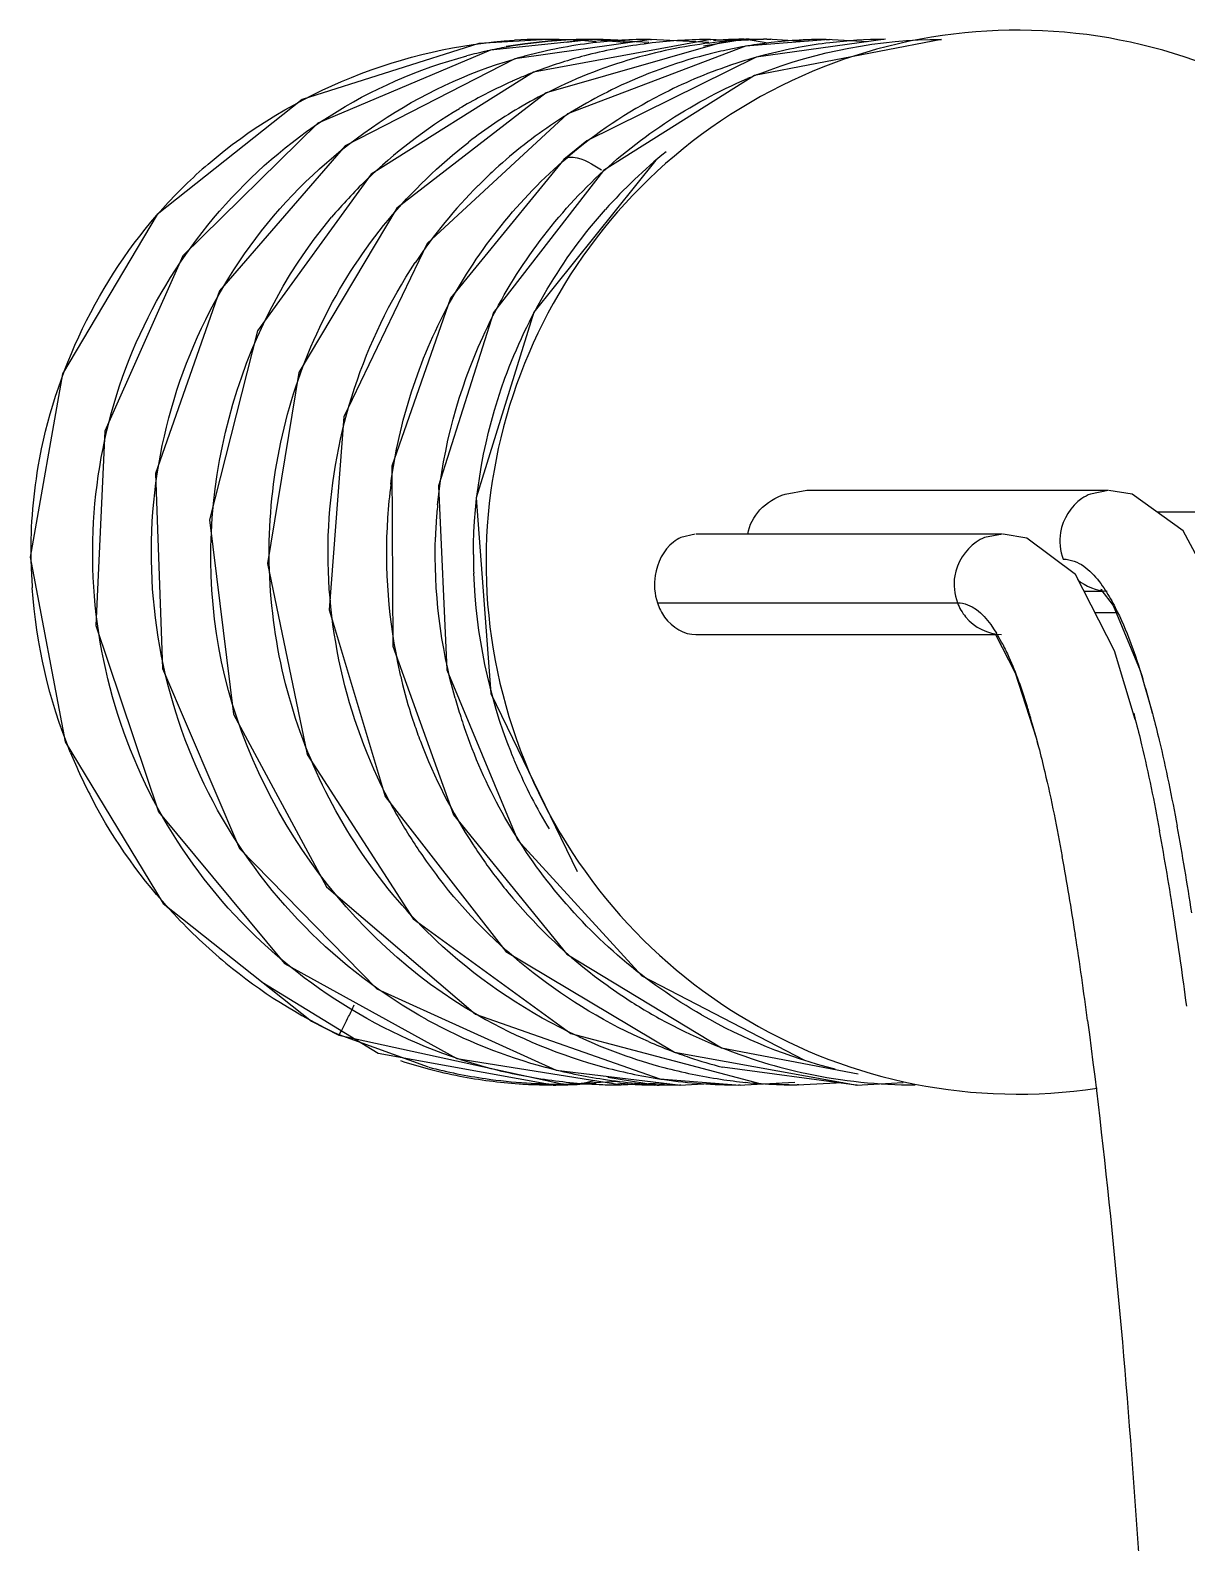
# Model space of a CAD drawing. Header units: millimetres. Extents: x 7426 to 8300, y 123 to 421.
# Drawn here: x 7997.971 to 7999.409, y 218.112 to 219.992 of the extents above; entities that cross this region are included whole.
import ezdxf

# ---------------------------------------------------------------- set-up
doc = ezdxf.new("R2010")
doc.units = ezdxf.units.MM
doc.layers.add('20_ALL_FEATURES', color=7, linetype='Continuous')

msp = doc.modelspace()

# ---------------------------------------------------------------- linework, layer by layer
at = {"layer": '20_ALL_FEATURES', "color": 7, "linetype": 'Continuous'}
for p, q in [((7998.6143, 219.981), (7998.5285, 219.9758)), ((7998.6698, 219.9809), (7998.5431, 219.9676)), ((7998.7434, 219.981), (7998.5733, 219.9569)), ((7998.8173, 219.9808), (7998.5968, 219.9403)), ((7998.8365, 219.9787), (7998.6124, 219.9147)), ((7998.6694, 219.9808), (7998.6372, 219.9772)), ((7998.8602, 219.9724), (7998.6387, 219.8883)), ((7998.6667, 219.9808), (7998.6698, 219.9809)), ((7998.7141, 219.9768), (7998.6667, 219.9808)), ((7998.7398, 219.9771), (7998.6695, 219.9809)), ((7998.7421, 219.981), (7998.7434, 219.981)), ((7998.8145, 219.9769), (7998.7421, 219.981)), ((7998.8608, 219.9811), (7998.8081, 219.9725)), ((7998.8164, 219.9808), (7998.8173, 219.9808)), ((7998.8462, 219.9791), (7998.8164, 219.9808)), ((7998.8917, 219.9811), (7998.8365, 219.9787)), ((7998.8587, 219.9811), (7998.8608, 219.9811)), ((7998.8861, 219.9767), (7998.8587, 219.9811)), ((7998.9645, 219.981), (7998.8602, 219.9724)), ((7999.104, 219.981), (7998.8716, 219.936)), ((7999.0341, 219.9811), (7998.8733, 219.9587)), ((7998.8868, 219.9811), (7998.8917, 219.9811)), ((7998.9325, 219.9784), (7998.8868, 219.9811)), ((7998.9606, 219.981), (7998.9645, 219.981)), ((7999.0122, 219.978), (7998.9606, 219.981)), ((7998.8716, 219.936), (7998.6836, 219.8181)), ((7998.6387, 219.8883), (7998.4644, 219.7272)), ((7998.6343, 219.8317), (7998.4934, 219.6591)), ((7998.7487, 219.831), (7998.5969, 219.642)), ((7998.6343, 219.8318), (7998.6384, 219.8339)), ((7998.6836, 219.8181), (7998.547, 219.6416)), ((7998.4934, 219.6591), (7998.4203, 219.4503)), ((7998.547, 219.6416), (7998.4786, 219.4259)), ((7998.5969, 219.642), (7998.5251, 219.4111)), ((7998.4203, 219.4503), (7998.4215, 219.2266)), ((7998.4786, 219.4259), (7998.4888, 219.1973)), ((7998.5251, 219.4111), (7998.5435, 219.1679)), ((7998.9096, 219.4158), (7998.9366, 219.4204)), ((7999.3112, 219.4202), (7998.9366, 219.4202)), ((7999.3112, 219.4202), (7999.2891, 219.4158)), ((7999.372, 219.3936), (7999.7167, 219.3936)), ((7999.4571, 219.2713), (7999.4046, 219.3702)), ((7998.7978, 219.366), (7998.7797, 219.3616)), ((7999.1796, 219.366), (7998.7987, 219.366)), ((7999.1796, 219.366), (7999.1575, 219.3616)), ((7999.2101, 219.3611), (7999.1807, 219.366)), ((7999.2705, 219.3158), (7999.2101, 219.3611)), ((7999.3189, 219.2207), (7999.2705, 219.3158)), ((7999.281, 219.2952), (7999.3037, 219.2952)), ((7999.3036, 219.2966), (7999.3022, 219.2972)), ((7998.7506, 219.2806), (7999.1238, 219.2806)), ((7999.2945, 219.2686), (7999.3209, 219.2686)), ((7998.7984, 219.241), (7999.1712, 219.241)), ((7999.1712, 219.241), (7999.1956, 219.1934)), ((7998.4215, 219.2266), (7998.4971, 219.0168)), ((7999.3449, 219.1355), (7999.3189, 219.2207)), ((7998.4888, 219.1973), (7998.5768, 218.9858)), ((7999.1956, 219.1934), (7999.2218, 219.1125)), ((7999.3508, 219.1965), (7999.3663, 219.1428)), ((7998.5435, 219.1679), (7998.6507, 218.9467)), ((7999.3429, 219.1433), (7999.3449, 219.1355)), ((7999.3663, 219.1428), (7999.3667, 219.1414)), ((7999.2218, 219.1125), (7999.2247, 219.1015)), ((7998.4123, 219.0397), (7998.5621, 218.8472)), ((7998.1301, 219.0206), (7998.287, 218.8321)), ((7998.4971, 219.0168), (7998.6381, 218.8437)), ((7998.5768, 218.9858), (7998.7314, 218.817)), ((7998.4468, 218.8878), (7998.6432, 218.7453)), ((7998.5621, 218.8472), (7998.7718, 218.7218)), ((7998.6381, 218.8437), (7998.8303, 218.7272)), ((7998.287, 218.8321), (7998.5014, 218.714)), ((7998.259, 218.8091), (7998.4036, 218.7208)), ((7998.7314, 218.817), (7998.9335, 218.7118)), ((7998.4016, 218.8007), (7998.6248, 218.6997)), ((7998.5243, 218.7691), (7998.7537, 218.6886)), ((7998.3547, 218.7431), (7998.355, 218.7434)), ((7998.3547, 218.7431), (7998.6341, 218.6822)), ((7998.4662, 218.7033), (7998.355, 218.7434)), ((7998.6432, 218.7453), (7998.8781, 218.683)), ((7998.4036, 218.7208), (7998.6209, 218.6812)), ((7998.5014, 218.714), (7998.7065, 218.6812)), ((7998.7718, 218.7218), (7998.9992, 218.6811)), ((7998.8303, 218.7272), (7999.0003, 218.6948)), ((7998.6248, 218.6997), (7998.7796, 218.6811)), ((7998.9977, 218.6811), (7998.8315, 218.7032)), ((7998.6204, 218.6812), (7998.6509, 218.6819)), ((7998.6209, 218.6812), (7998.6204, 218.6812)), ((7998.6323, 218.6822), (7998.7035, 218.6859)), ((7998.6341, 218.6822), (7998.6323, 218.6822)), ((7998.6509, 218.6819), (7998.672, 218.6867)), ((7998.6891, 218.6907), (7998.7505, 218.6811)), ((7998.7053, 218.6812), (7998.7566, 218.6838)), ((7998.7065, 218.6812), (7998.7053, 218.6812)), ((7998.7473, 218.6811), (7998.7621, 218.6832)), ((7998.7505, 218.6811), (7998.7473, 218.6811)), ((7998.7537, 218.6886), (7998.8535, 218.6811)), ((7998.7782, 218.6811), (7998.8232, 218.6834)), ((7998.7796, 218.6811), (7998.7782, 218.6811)), ((7998.8514, 218.6811), (7998.9214, 218.6847)), ((7998.8535, 218.6811), (7998.8514, 218.6811)), ((7998.8781, 218.683), (7998.9267, 218.6813)), ((7998.9245, 218.6813), (7998.9813, 218.6843)), ((7998.9267, 218.6813), (7998.9245, 218.6813)), ((7998.9977, 218.6811), (7999.0564, 218.6842)), ((7998.9992, 218.6811), (7998.9977, 218.6811))]:
    msp.add_line(p, q, dxfattribs=at)
for points in [[(7998.5285, 219.9758), (7998.3089, 219.9061), (7998.1286, 219.7633), (7998.0109, 219.5652), (7997.9708, 219.3372), (7998.0143, 219.1079), (7998.1361, 218.9068), (7998.3205, 218.7603), (7998.3547, 218.7431)], [(7998.5431, 219.9676), (7998.3284, 219.877), (7998.1607, 219.712), (7998.0637, 219.4941), (7998.0524, 219.2523), (7998.1301, 219.0206)], [(7998.5733, 219.9569), (7998.3626, 219.8487), (7998.2062, 219.6684), (7998.1266, 219.4413), (7998.1352, 219.199), (7998.2309, 218.9753), (7998.4016, 218.8007)], [(7998.8733, 219.9587), (7998.663, 219.8549), (7998.6343, 219.8318)], [(7998.5968, 219.9403), (7998.3948, 219.8133), (7998.2534, 219.6187), (7998.1936, 219.3838), (7998.2236, 219.1423), (7998.3392, 218.9275), (7998.5243, 218.7691)], [(7998.6124, 219.9147), (7998.4267, 219.771), (7998.305, 219.5668), (7998.2657, 219.3295), (7998.3151, 219.0921), (7998.4468, 218.8878)], [(7998.4644, 219.7272), (7998.3607, 219.5119), (7998.3427, 219.2718), (7998.4123, 219.0397)], [(7999.4046, 219.3702), (7999.3412, 219.4157), (7999.3122, 219.4202)], [(7999.3022, 219.2972), (7999.3173, 219.2772), (7999.3508, 219.1965)]]:
    msp.add_lwpolyline(points, dxfattribs=at)
for centre, radius, start, end in [((7999.1989, 219.3311), 0.6613, 326.8711, 278.5684), ((7998.6709, 219.3658), 0.6151, 99.0349, 101.1985), ((7998.6683, 219.3378), 0.643, 97.3694, 99.4526), ((7998.6103, 219.3392), 0.6418, 87.6761, 93.3203), ((7998.671, 219.365), 0.6159, 97.9429, 99.0351), ((7998.6684, 219.3372), 0.6436, 94.7907, 97.3694), ((7998.6711, 219.3645), 0.6164, 95.2605, 97.9427), ((7998.7445, 219.3646), 0.6164, 96.8996, 104.8003), ((7998.671, 219.3651), 0.6158, 91.1768, 95.2609), ((7998.6683, 219.3377), 0.6432, 93.1816, 94.7907), ((7998.6682, 219.3393), 0.6416, 90.1334, 93.1823), ((7998.6101, 219.3352), 0.6458, 84.2618, 87.6746), ((7998.671, 219.3669), 0.614, 90.1313, 91.1752), ((7998.8156, 219.371), 0.6097, 97.6887, 104.7949), ((7998.6683, 219.3445), 0.6363, 86.6163, 89.897), ((7998.7444, 219.3663), 0.6147, 90.2101, 96.902), ((7998.8165, 219.3654), 0.6154, 96.76, 97.6976), ((7998.8911, 219.3702), 0.6109, 95.3067, 104.7124), ((7998.8168, 219.3623), 0.6185, 90.0333, 96.7549), ((7998.8606, 219.4928), 0.4882, 93.3301, 94.722), ((7998.8603, 219.4996), 0.4815, 90.1912, 93.3339), ((7998.8895, 219.3836), 0.5975, 93.4899, 95.2765), ((7998.9633, 219.3758), 0.6053, 100.5915, 102.1249), ((7998.9624, 219.3811), 0.6, 97.7528, 100.5934), ((7998.8893, 219.387), 0.5941, 90.2413, 93.4871), ((7998.8602, 219.5078), 0.4733, 87.9574, 89.9308), ((7998.9616, 219.3862), 0.5948, 96.7123, 97.7501), ((7999.0385, 219.3665), 0.6147, 100.556, 104.6546), ((7998.9615, 219.3872), 0.5938, 93.3429, 96.7089), ((7999.0377, 219.3711), 0.61, 96.8269, 100.5531), ((7998.9618, 219.3813), 0.5997, 91.376, 93.3438), ((7998.9619, 219.3777), 0.6033, 90.1226, 91.3767), ((7999.0368, 219.3792), 0.6018, 90.4193, 96.8367), ((7998.6702, 219.369), 0.6118, 102.4136, 104.8153), ((7998.6706, 219.3672), 0.6137, 101.1989, 102.4142), ((7998.7437, 219.3678), 0.613, 104.8057, 106.2135), ((7998.8123, 219.3841), 0.5962, 104.8034, 110.4566), ((7998.8937, 219.36), 0.6215, 104.711, 115.8657), ((7998.9675, 219.3603), 0.6214, 104.6902, 115.5938), ((7998.9643, 219.3713), 0.6099, 102.1262, 104.6624), ((7999.0407, 219.3585), 0.623, 105.823, 108.7463), ((7999.0396, 219.3625), 0.6188, 104.6522, 105.8207), ((7998.8143, 219.3794), 0.6014, 111.6355, 113.9428), ((7998.8123, 219.3845), 0.5959, 110.4679, 111.6337), ((7999.0411, 219.3573), 0.6242, 108.7423, 117.3078), ((7999.105, 219.361), 0.6204, 111.5024, 112.9759), ((7998.8183, 219.3706), 0.611, 113.9478, 118.0341), ((7998.8914, 219.3651), 0.6159, 115.8756, 120.0881), ((7998.9681, 219.3588), 0.623, 115.5883, 124.2144), ((7998.8307, 219.3499), 0.6351, 120.9157, 134.1226), ((7998.8225, 219.3626), 0.6201, 118.0312, 120.8717), ((7998.8873, 219.372), 0.6079, 120.086, 127.6548), ((7999.0375, 219.3647), 0.616, 117.3238, 130.383), ((7998.9624, 219.3675), 0.6126, 124.221, 132.9445), ((7999.1579, 219.3477), 0.6329, 128.7914, 138.2155), ((7998.6079, 219.3444), 0.6363, 130.818, 137.9293), ((7998.8311, 219.3493), 0.6359, 134.1188, 139.7923), ((7998.9652, 219.3648), 0.6165, 132.9661, 135.1635), ((7998.9807, 219.3501), 0.6379, 135.2159, 146.3707), ((7999.075, 219.3426), 0.6613, 172.5694, 176.2211), ((7999.1138, 219.3404), 0.6395, 174.4448, 176.395), ((7999.0844, 219.3423), 0.6707, 176.2442, 192.7086), ((7999.1089, 219.3408), 0.6346, 176.3978, 178.0655), ((7999.1747, 219.3383), 0.6528, 179.8151, 181.8479), ((7998.6196, 219.3432), 0.6478, 181.2321, 183.9025), ((7999.1866, 219.3395), 0.6648, 181.9185, 201.631), ((7999.0067, 219.141), 0.1943, 30.573, 31.612), ((7998.975, 219.1225), 0.231, 27.4551, 30.5114), ((7999.0715, 219.3401), 0.6577, 192.7686, 194.1878), ((7998.3031, 218.8663), 1.0986, 14.9436, 16.9135), ((7999.063, 219.3379), 0.649, 194.1819, 198.6844), ((7999.139, 219.3424), 0.6648, 195.7428, 197.8449), ((7998.3726, 218.8894), 0.878, 16.4175, 17.4633), ((7998.1044, 218.8121), 1.3045, 14.6846, 14.9909), ((7999.0648, 219.3386), 0.6509, 198.6947, 200.7091), ((7999.1396, 219.3426), 0.6655, 197.8448, 198.9808), ((7998.2071, 218.8408), 1.0504, 15.138, 16.4093), ((7999.0794, 219.3446), 0.6666, 200.749, 213.1712), ((7998.0453, 218.7966), 1.2182, 14.5914, 15.155), ((7998.6326, 219.3441), 0.6607, 202.1447, 207.8784), ((7999.1753, 219.336), 0.653, 201.7074, 203.0876), ((7999.1687, 219.3333), 0.6458, 203.0945, 211.1292), ((7999.003, 219.3434), 0.6624, 207.8207, 210.0149), ((7999.0089, 219.3469), 0.6692, 210.0187, 214.6516), ((7995.9124, 218.3582), 3.5211, 8.7018, 10.4533), ((7995.9251, 218.361), 3.5307, 8.7013, 10.4766), ((7999.0853, 219.3484), 0.6736, 213.1664, 215.486), ((7999.0122, 219.3491), 0.6732, 214.6492, 217.5014), ((7999.0815, 219.3457), 0.669, 215.4825, 220.2541), ((7995.8475, 218.3439), 3.4628, 8.7096, 10.3326), ((7999.0713, 219.3366), 0.6553, 220.2326, 233.345), ((7998.6463, 219.3561), 0.6788, 222.9857, 230.4579), ((7994.3924, 218.1235), 5.0591, 7.4453, 8.7249), ((7994.4122, 218.1226), 4.915, 7.4644, 8.7264), ((7998.6383, 219.3464), 0.6662, 230.4592, 244.8374), ((7999.0682, 219.334), 0.6514, 233.4195, 236.9149), ((7999.0714, 219.3388), 0.6572, 236.9143, 241.9564), ((7996.0733, 219.8932), 2.5554, 333.8288, 334.1897), ((7998.8574, 219.3461), 0.6657, 240.3055, 255.034), ((7999.1364, 219.3465), 0.6662, 240.2202, 255.6356), ((7998.7806, 219.3385), 0.6574, 241.223, 255.1566), ((7999.0749, 219.3461), 0.6652, 241.9825, 253.2048), ((7998.9289, 219.3393), 0.6588, 245.196, 255.0298), ((7999.0023, 219.3437), 0.6629, 246.6671, 249.1981), ((7998.6209, 219.2925), 0.6113, 251.9032, 255.291), ((7998.7065, 219.3316), 0.6505, 252.0182, 255.1015), ((7999.0024, 219.344), 0.6633, 249.1981, 251.3868), ((7999.0021, 219.3432), 0.6624, 251.3864, 255.0683), ((7998.6203, 219.2904), 0.6092, 255.2908, 259.1033), ((7998.6305, 219.3371), 0.6548, 255.4747, 261.7956), ((7998.6205, 219.2921), 0.6109, 259.1203, 266.0673), ((7998.7046, 219.3251), 0.6438, 255.1098, 261.5674), ((7998.7818, 219.3423), 0.6613, 255.1424, 261.4472), ((7998.8535, 219.3328), 0.6518, 255.0591, 261.6993), ((7998.9232, 219.3191), 0.6377, 255.0607, 261.5313), ((7999.0742, 219.3436), 0.6627, 253.2027, 257.9996), ((7999.0719, 219.3334), 0.6522, 258.0091, 269.9378), ((7998.6322, 219.349), 0.6668, 261.7925, 266.1954), ((7998.6211, 219.2997), 0.6186, 266.0596, 267.8133), ((7998.6328, 219.3576), 0.6754, 266.1947, 269.9608), ((7998.6212, 219.3019), 0.6207, 267.813, 268.986), ((7998.7061, 219.3358), 0.6546, 261.5789, 267.9737), ((7998.6212, 219.3033), 0.6221, 268.9859, 269.9255), ((7998.6212, 219.3044), 0.6233, 269.9731, 271.1853), ((7998.6212, 219.3062), 0.625, 271.1864, 274.8893), ((7998.7063, 219.3412), 0.66, 267.9678, 269.9126), ((7998.7804, 219.3325), 0.6515, 261.4428, 268.5722), ((7998.7488, 219.1402), 0.459, 264.089, 267.1412), ((7998.7489, 219.142), 0.4609, 267.1414, 269.805), ((7998.7489, 219.1434), 0.4623, 270.2031, 271.3554), ((7998.8522, 219.3266), 0.6455, 261.7348, 269.9248), ((7998.7799, 219.3218), 0.6407, 268.5891, 269.8454), ((7998.9237, 219.3238), 0.6425, 261.5449, 264.3679), ((7998.9245, 219.3318), 0.6505, 264.369, 267.7187), ((7998.9248, 219.3379), 0.6566, 267.7171, 269.9796)]:
    msp.add_arc(centre, radius, start, end, dxfattribs=at)
for points in [[(7998.192, 219.8259), (7998.2957, 219.9155), (7998.4363, 219.972), (7998.5731, 219.9799)], [(7998.8776, 219.9382), (7998.949, 219.9663), (7999.0271, 219.981), (7999.1038, 219.981)], [(7998.3424, 219.8853), (7998.395, 219.9188), (7998.4534, 219.9445), (7998.5137, 219.9605)], [(7998.6682, 219.8028), (7998.7241, 219.8571), (7998.7911, 219.9018), (7998.8629, 219.9322)], [(7998.4911, 219.6512), (7998.5282, 219.72), (7998.5788, 219.7832), (7998.6384, 219.8339)], [(7998.5334, 219.6109), (7998.5658, 219.6821), (7998.6122, 219.7483), (7998.6682, 219.8028)], [(7998.5611, 219.5597), (7998.589, 219.6361), (7998.6318, 219.7087), (7998.686, 219.7694)], [(7998.4192, 219.4281), (7998.4293, 219.5056), (7998.454, 219.5824), (7998.4911, 219.6512)], [(7998.4773, 219.4023), (7998.4843, 219.474), (7998.5035, 219.5454), (7998.5334, 219.6109)], [(7998.5218, 219.3404), (7998.5221, 219.4147), (7998.5356, 219.4899), (7998.5611, 219.5597)], [(7998.8782, 219.3961), (7998.8866, 219.4051), (7998.8979, 219.4119), (7998.9096, 219.4158)], [(7998.8631, 219.366), (7998.8648, 219.3771), (7998.8706, 219.3879), (7998.8782, 219.3961)], [(7998.4991, 219.1621), (7998.4809, 219.2267), (7998.4724, 219.295), (7998.4747, 219.3622)], [(7999.252, 219.3681), (7999.2502, 219.3571), (7999.2514, 219.3452), (7999.2553, 219.3347)], [(7998.7478, 219.3146), (7998.7461, 219.3034), (7998.7471, 219.2914), (7998.7506, 219.2806)], [(7999.1204, 219.3139), (7999.1186, 219.3029), (7999.1198, 219.291), (7999.1238, 219.2806)], [(7998.0206, 219.095), (7997.9943, 219.1597), (7997.978, 219.2295), (7997.9733, 219.2991)], [(7999.273, 219.3095), (7999.283, 219.3008), (7999.2968, 219.2954), (7999.31, 219.2952)], [(7998.6225, 218.9237), (7998.5739, 218.9836), (7998.5354, 219.0532), (7998.5103, 219.1262)], [(7998.1497, 218.8933), (7998.1101, 218.9358), (7998.0757, 218.9838), (7998.0486, 219.0351)], [(7998.7397, 218.735), (7998.6381, 218.7788), (7998.5455, 218.8515), (7998.4781, 218.9393)], [(7998.8056, 218.7683), (7998.7361, 218.8081), (7998.6729, 218.8615), (7998.6225, 218.9237)], [(7998.6526, 218.7413), (7998.5912, 218.7697), (7998.5334, 218.8079), (7998.4834, 218.8535)]]:
    msp.add_open_spline(points, degree=3, dxfattribs=at)
for points, knots in [([(7998.4642, 218.7623), (7998.3532, 218.8234), (7998.1637, 219.0159), (7998.0868, 219.4074), (7998.2337, 219.7745), (7998.4547, 219.9222), (7998.5726, 219.9565)], [0, 0, 0, 0, 0.252946, 0.505458, 0.754766, 1, 1, 1, 1]), ([(7998.5056, 218.7128), (7998.3893, 218.7506), (7998.1737, 218.8961), (7998.0199, 219.2489), (7998.0735, 219.6272), (7998.2416, 219.8212), (7998.3424, 219.8853)], [0, 0, 0, 0, 0.251988, 0.503917, 0.75389, 1, 1, 1, 1]), ([(7998.4834, 218.8535), (7998.4132, 218.9175), (7998.3002, 219.0785), (7998.2476, 219.3659), (7998.319, 219.6472), (7998.4426, 219.7967), (7998.5161, 219.8533)], [0, 0, 0, 0, 0.252307, 0.503977, 0.753577, 1, 1, 1, 1]), ([(7998.6384, 219.8339), (7998.6408, 219.8347), (7998.6566, 219.8346), (7998.6703, 219.8257), (7998.681, 219.8186)], [0, 0, 0, 0, 0.165994, 1, 1, 1, 1]), ([(7997.9719, 219.3293), (7997.9711, 219.3696), (7997.9823, 219.5286), (7998.056, 219.6826), (7998.1356, 219.7707)], [0, 0, 0, 0, 0.253187, 1, 1, 1, 1]), ([(7998.5276, 218.7679), (7998.3658, 218.8603), (7998.1153, 219.2058), (7998.2265, 219.619), (7998.3455, 219.7598)], [0, 0, 0, 0, 0.502796, 1, 1, 1, 1]), ([(7998.4172, 219.0343), (7998.3629, 219.1372), (7998.3094, 219.3755), (7998.3858, 219.6076), (7998.4496, 219.7034)], [0, 0, 0, 0, 0.502674, 1, 1, 1, 1]), ([(7999.2891, 219.4158), (7999.2854, 219.4143), (7999.2672, 219.4047), (7999.2546, 219.3845), (7999.252, 219.3681)], [0, 0, 0, 0, 0.193176, 1, 1, 1, 1]), ([(7998.7797, 219.3616), (7998.7765, 219.3601), (7998.76, 219.3499), (7998.7501, 219.3302), (7998.7478, 219.3146)], [0, 0, 0, 0, 0.182464, 1, 1, 1, 1]), ([(7999.1575, 219.3616), (7999.1538, 219.3601), (7999.1356, 219.3505), (7999.1231, 219.3303), (7999.1204, 219.3139)], [0, 0, 0, 0, 0.193176, 1, 1, 1, 1]), ([(7999.2554, 219.3348), (7999.26, 219.3348), (7999.2824, 219.3303), (7999.298, 219.311), (7999.3076, 219.2962)], [0, 0, 0, 0, 0.208532, 1, 1, 1, 1]), ([(7999.3076, 219.2962), (7999.3121, 219.2893), (7999.3317, 219.2544), (7999.3449, 219.2163), (7999.3542, 219.1859)], [0, 0, 0, 0, 0.205001, 1, 1, 1, 1]), ([(7998.7506, 219.2806), (7998.7527, 219.2742), (7998.762, 219.2545), (7998.784, 219.2409), (7998.799, 219.241)], [0, 0, 0, 0, 0.309946, 1, 1, 1, 1]), ([(7999.1238, 219.2806), (7999.1262, 219.2742), (7999.1377, 219.2537), (7999.1619, 219.2413), (7999.1784, 219.241)], [0, 0, 0, 0, 0.290553, 1, 1, 1, 1]), ([(7999.1238, 219.2806), (7999.1281, 219.2806), (7999.1493, 219.2761), (7999.1634, 219.2571), (7999.1722, 219.2428)], [0, 0, 0, 0, 0.203797, 1, 1, 1, 1]), ([(7999.18, 219.229), (7999.1827, 219.2238), (7999.1945, 219.1991), (7999.2036, 219.1733), (7999.2101, 219.1529)], [0, 0, 0, 0, 0.216621, 1, 1, 1, 1]), ([(7999.3449, 219.1355), (7999.3477, 219.1249), (7999.359, 219.0791), (7999.3685, 219.0328), (7999.3751, 218.9971)], [0, 0, 0, 0, 0.230133, 1, 1, 1, 1]), ([(7999.3667, 219.1414), (7999.3695, 219.1309), (7999.3808, 219.085), (7999.3903, 219.0387), (7999.3969, 219.003)], [0, 0, 0, 0, 0.230498, 1, 1, 1, 1]), ([(7999.2247, 219.1015), (7999.2273, 219.0912), (7999.2384, 219.046), (7999.2476, 219.0004), (7999.2541, 218.965)], [0, 0, 0, 0, 0.228284, 1, 1, 1, 1]), ([(7998.355, 218.7434), (7998.3555, 218.7442), (7998.3595, 218.7517), (7998.3633, 218.7593), (7998.3667, 218.7662)], [0, 0, 0, 0, 0.107317, 1, 1, 1, 1]), ([(7999.2856, 218.7611), (7999.3343, 218.3913), (7999.3747, 217.713), (7999.3983, 217.0351), (7999.4044, 216.7296)], [0, 0, 0, 0, 0.549715, 1, 1, 1, 1])]:
    msp.add_open_spline(points, degree=3, knots=knots, dxfattribs=at)

doc.saveas('drawing.dxf')
